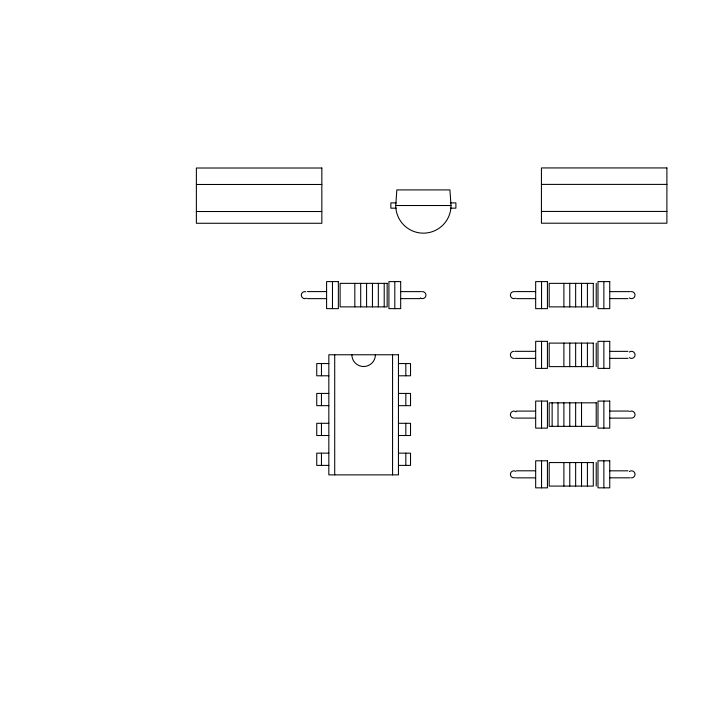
<?xml version="1.0" encoding="UTF-8"?>
<svg xmlns="http://www.w3.org/2000/svg" width="702" height="702" viewBox="0 0 702 702"><rect width="100%" height="100%" fill="white"/><g stroke="black" fill="none" stroke-linecap="round" stroke-linejoin="round"><path stroke-width="1.05" d="M395.744 205.519L396.832 189.917L449.921 189.917L451.009 205.519A27.632 27.632 0 0 1 423.376 233.152A27.632 27.632 0 0 1 395.744 205.519L451.009 205.519M196.376 184.477L321.841 184.477M541.435 184.398L666.9 184.398M396.209 202.878L390.865 202.878L390.865 208.169L396.209 208.169M450.377 202.878L455.888 202.878L455.888 208.169L450.377 208.169M196.376 211.521L321.841 211.521M541.435 211.442L666.9 211.442M307.485 291.593L326.597 291.593M400.684 291.628L421.077 291.628M515.724 291.593L535.67 291.593M609.748 291.628L630.15 291.628M307.441 298.648L326.597 298.648M400.684 298.622L419.936 298.622M516.505 298.648L535.67 298.648M609.748 298.622L628.009 298.622M515.014 351.333L535.67 351.333M609.748 351.36L627.948 351.36M609.748 358.353L628.009 358.353M514.882 358.389L535.67 358.389M328.834 363.557L316.742 363.557L316.742 375.789L328.834 375.789M398.446 363.557L410.53 363.557L410.53 375.789L398.446 375.789M328.834 393.427L316.742 393.427L316.742 405.659L328.834 405.659M398.446 393.427L410.53 393.427L410.53 405.659L398.446 405.659M516.418 411.091L535.67 411.091M609.748 411.065L628.913 411.065M515.268 418.094L535.67 418.094M609.748 418.12L629.694 418.12M328.834 423.297L316.742 423.297L316.742 435.521L328.834 435.521M398.446 423.297L410.53 423.297L410.53 435.521L398.446 435.521M328.834 453.159L316.742 453.159L316.742 465.391L328.834 465.391M398.446 453.159L410.53 453.159L410.53 465.391L398.446 465.391M516.558 470.805L535.67 470.805M609.748 470.831L627.948 470.831M609.748 477.825L629.966 477.825M515.637 477.851L535.67 477.851M603.869 281.599L603.869 308.643M603.869 341.339L603.869 368.383M603.869 401.07L603.869 428.115M603.869 460.802L603.869 487.846M596.226 283.362L596.226 306.879M596.226 343.102L596.226 366.619M596.226 462.565L596.226 486.082M587.407 283.362L587.407 306.879M587.407 343.102L587.407 366.619M587.407 462.565L587.407 486.082M581.528 283.362L581.528 306.879M581.528 343.102L581.528 366.619M581.528 402.834L581.528 426.351M581.528 462.565L581.528 486.082M575.649 283.362L575.649 306.879M575.649 343.102L575.649 366.619M575.649 402.834L575.649 426.351M575.649 462.565L575.649 486.082M569.77 283.362L569.77 306.879M569.77 343.102L569.77 366.619M569.77 402.834L569.77 426.351M569.77 462.565L569.77 486.082M563.89 283.362L563.89 306.879M563.89 343.102L563.89 366.619M563.89 402.834L563.89 426.351M563.89 462.565L563.89 486.082M558.011 402.834L558.011 426.351M552.132 402.834L552.132 426.351M541.549 281.599L541.549 308.643M541.549 341.339L541.549 368.383M541.549 401.07L541.549 428.115M541.549 460.802L541.549 487.846M405.826 363.557L405.826 375.789M405.826 393.427L405.826 405.659M405.826 423.297L405.826 435.521M405.826 453.159L405.826 465.391M394.805 281.599L394.805 308.643M392.567 354.773L392.567 474.877M384.213 283.362L384.213 306.879M378.334 283.362L378.334 306.879M372.455 283.362L372.455 306.879M366.576 283.362L366.576 306.879M360.696 283.362L360.696 306.879M354.817 283.362L354.817 306.879M334.714 354.773L334.714 474.877M332.476 281.599L332.476 308.643M321.446 363.557L321.446 375.789M321.446 393.427L321.446 405.659M321.446 423.297L321.446 435.521M321.446 453.159L321.446 465.391M629.369 352.053A3.528 3.528 0 0 1 634.117 352.483A3.528 3.528 0 0 1 634.099 357.248A3.528 3.528 0 0 1 629.343 357.651M513.829 358.389A3.528 3.528 0 0 1 510.389 354.764A3.528 3.528 0 0 1 514.004 351.333M421.99 291.628A3.528 3.528 0 0 1 425.842 296.051A3.528 3.528 0 0 1 420.279 297.911M306.528 298.227A3.528 3.528 0 0 1 301.333 295.489A3.528 3.528 0 0 1 305.844 291.742M631.054 291.628A3.528 3.528 0 0 1 634.906 296.051A3.528 3.528 0 0 1 629.343 297.911M515.601 298.227A3.528 3.528 0 0 1 510.407 295.489A3.528 3.528 0 0 1 514.917 291.742M629.369 471.525A3.528 3.528 0 0 1 634.915 473.429A3.528 3.528 0 0 1 631.028 477.825M514.741 477.755A3.528 3.528 0 0 1 510.433 473.78A3.528 3.528 0 0 1 515.759 471.323M514.364 418.094A3.528 3.528 0 0 1 510.512 413.671A3.528 3.528 0 0 1 516.075 411.802M629.817 411.495A3.528 3.528 0 0 1 635.012 414.224A3.528 3.528 0 0 1 630.501 417.98M375.394 354.773A11.758 11.758 0 0 1 363.636 366.532A11.758 11.758 0 0 1 351.877 354.773M666.9 167.936L541.435 167.936L541.435 223.201L666.9 223.201L666.9 167.936M321.841 168.015L196.376 168.015L196.376 223.28L321.841 223.28L321.841 168.015M338.355 281.599L326.597 281.599L326.597 308.643L338.355 308.643L338.355 281.599M400.684 281.599L388.917 281.599L388.917 308.643L400.684 308.643L400.684 281.599M547.428 281.599L535.67 281.599L535.67 308.643L547.428 308.643L547.428 281.599M609.748 281.599L597.99 281.599L597.99 308.643L609.748 308.643L609.748 281.599M387.153 283.362L340.119 283.362L340.119 306.879L387.153 306.879L387.153 283.362M593.287 283.362L549.192 283.362L549.192 306.879L593.287 306.879L593.287 283.362M547.428 341.339L535.67 341.339L535.67 368.383L547.428 368.383L547.428 341.339M609.748 341.339L597.99 341.339L597.99 368.383L609.748 368.383L609.748 341.339M593.287 343.102L549.192 343.102L549.192 366.619L593.287 366.619L593.287 343.102M398.446 354.773L328.834 354.773L328.834 474.877L398.446 474.877L398.446 354.773M547.428 401.07L535.67 401.07L535.67 428.115L547.428 428.115L547.428 401.07M609.748 401.07L597.99 401.07L597.99 428.115L609.748 428.115L609.748 401.07M596.226 402.834L549.192 402.834L549.192 426.351L596.226 426.351L596.226 402.834M547.428 460.802L535.67 460.802L535.67 487.846L547.428 487.846L547.428 460.802M609.748 460.802L597.99 460.802L597.99 487.846L609.748 487.846L609.748 460.802M593.287 462.565L549.192 462.565L549.192 486.082L593.287 486.082L593.287 462.565"/></g></svg>
